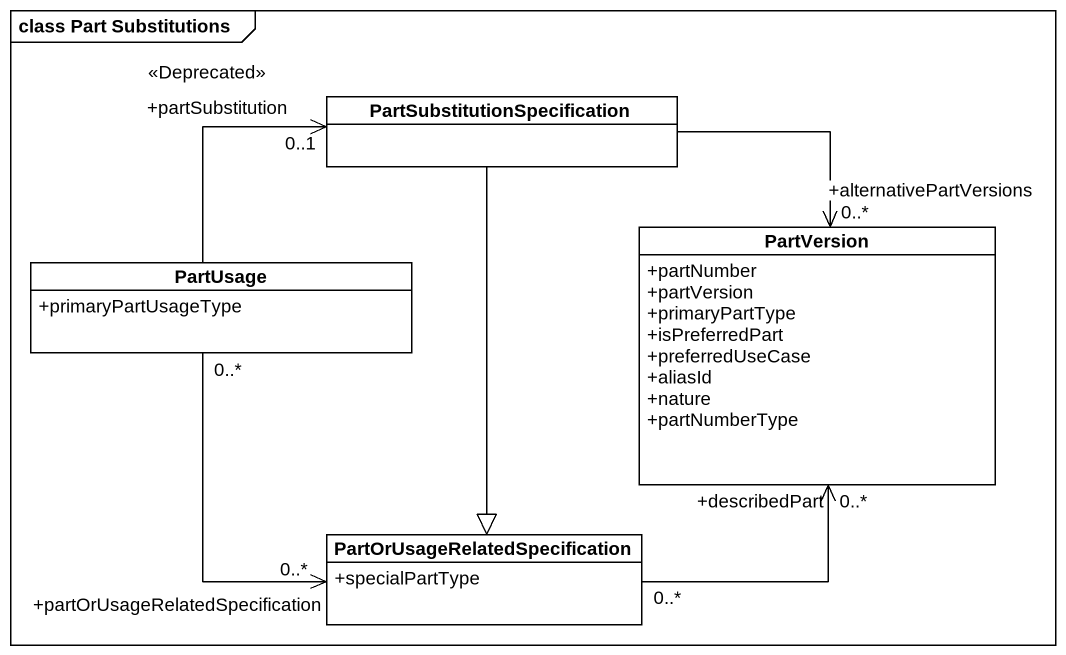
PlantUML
@startuml
mainframe class Part Substitutions
hide circle
hide empty members
skinparam classAttributeIconSize 0
class "PartSubstitutionSpecification" as PartSubstitutionSpecificatio
class PartUsage {
  +primaryPartUsageType
}
class PartVersion {
  +partNumber
  +partVersion
  +primaryPartType
  +isPreferredPart
  +preferredUseCase
  +aliasId
  +nature
  +partNumberType
}
class "PartOrUsageRelatedSpecification" as PartOrUsageRelatedSpecificat {
  +specialPartType
}
PartSubstitutionSpecificatio --> "0..*\n+alternativePartVersions" PartVersion
PartSubstitutionSpecificatio --|> PartOrUsageRelatedSpecificat
PartUsage -up-> "0..1\n+partSubstitution" PartSubstitutionSpecificatio : <<Deprecated>>
PartUsage "0..*" --> "+partOrUsageRelatedSpecification\n0..*" PartOrUsageRelatedSpecificat
PartOrUsageRelatedSpecificat "0..*" -up-> "+describedPart\n0..*" PartVersion
@enduml
